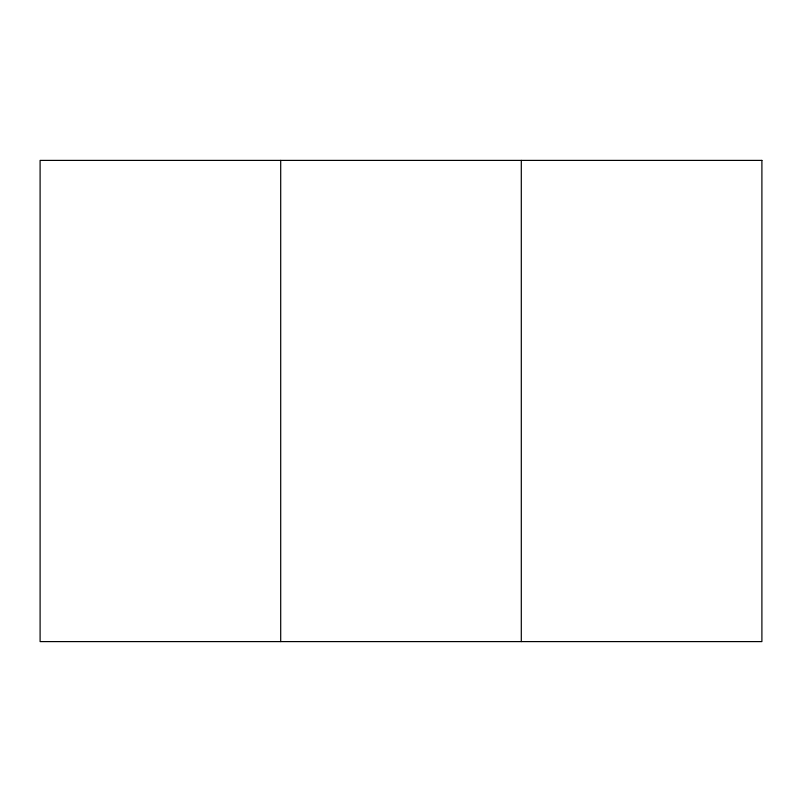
<?xml version="1.0" encoding="UTF-8"?>
<svg xmlns="http://www.w3.org/2000/svg" width="802" height="802" viewBox="0 0 802 802"><rect width="100%" height="100%" fill="white"/><g stroke="black" fill="none" stroke-linecap="round" stroke-linejoin="round"><path stroke-width="1.2" d="M521.3 160.4L521.3 641.6M280.7 160.4L280.7 641.6M761.9 160.4L40.1 160.4L40.1 641.6L761.9 641.6L761.9 160.4"/></g></svg>
